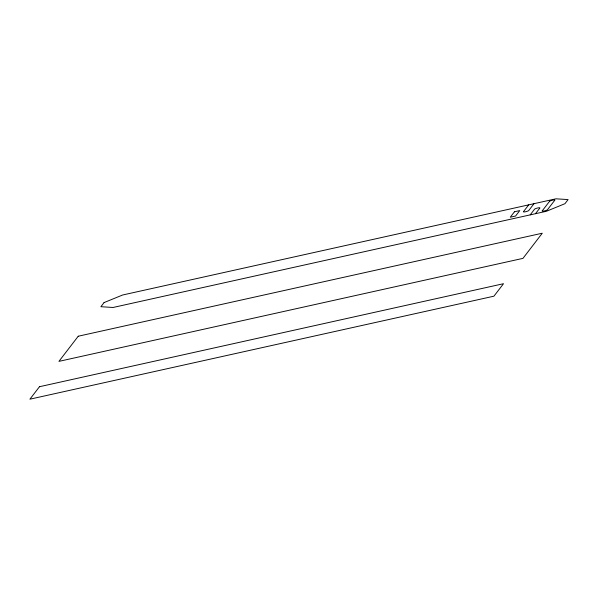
<?xml version="1.0" encoding="UTF-8"?>
<svg xmlns="http://www.w3.org/2000/svg" width="598" height="598" viewBox="0 0 598 598"><rect width="100%" height="100%" fill="white"/><g stroke="black" fill="none" stroke-linecap="round" stroke-linejoin="round"><path stroke-width="0.9" d="M528.707 204.86L523.407 211.767A2.908 0.583 -15.6 0 0 525.627 211.729A2.908 0.583 -15.6 0 0 528.707 210.586L534.007 203.679M530.194 214.876L534.619 209.113A2.908 0.583 -15.6 0 1 537.692 207.977A2.908 0.583 -15.6 0 1 539.912 207.94L535.487 213.703M39.475 386.719L29.9 399.187L493.933 296.182L503.509 283.706L39.475 386.719M78.241 336.226L58.933 361.371L522.966 258.366L542.274 233.22L78.241 336.226M104.067 302.581L100.898 306.707L113.052 307.477L546.37 211.281L564.931 203.701L568.1 199.575L555.946 198.813L122.627 295.001L104.067 302.581M514.452 211.774L510.273 217.216L515.573 216.042L519.752 210.593L514.452 211.774M549.577 201.279L542.139 210.967A2.908 0.583 -15.6 0 0 544.367 210.93A2.908 0.583 -15.6 0 0 547.439 209.793L554.877 200.106A2.908 0.583 -15.6 0 0 552.649 200.143A2.908 0.583 -15.6 0 0 549.577 201.279"/></g></svg>
